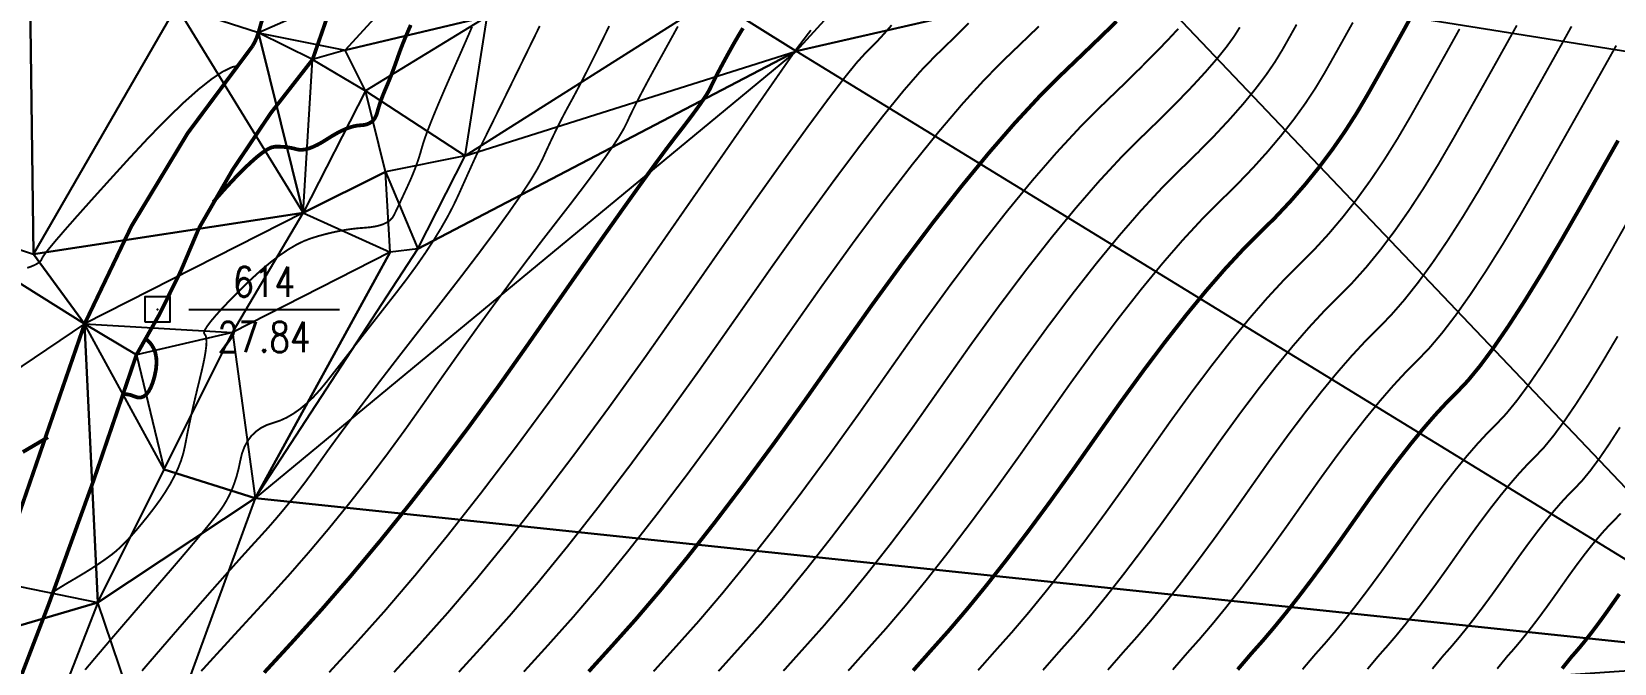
# Model space of a CAD drawing. Extents: x 1060 to 1934, y 610 to 1562.
# Drawn here: x 1213.8 to 1276.8, y 790.2 to 815.4 of the extents above; entities that cross this region are included whole.
import ezdxf
from ezdxf.enums import TextEntityAlignment as Align

# ---------------------------------------------------------------- set-up
doc = ezdxf.new("R2010")
doc.units = 0
doc.header["$LTSCALE"] = 0.5
doc.header["$PDSIZE"] = 0.2
doc.linetypes.add('X3', pattern=[5, 4, -1])
doc.layers.get('0').update_dxf_attribs({"linetype": 'CONTINUOUS'})
for name, color, linetype in [('DGX', 2, 'CONTINUOUS'), ('DLSS', 4, 'CONTINUOUS'), ('KZD', 1, 'CONTINUOUS'), ('SJW', 1, 'CONTINUOUS'), ('ZDH', 1, 'CONTINUOUS')]:
    doc.layers.add(name, color=color, linetype=linetype)
doc.styles.add('HZ', font='rs.shx', dxfattribs={"width": 0.8, "bigfont": 'hztxt.shx'})

# ---------------------------------------------------------------- blocks, each defined once
blk = doc.blocks.new('gc115')
blk.add_lwpolyline([(-1, -0.9999999999999996), (1, -0.9999999999999987), (0.9999999999999991, 1.000000000000001), (-1.000000000000001, 1)], close=True)
blk.add_point((0, 0))

msp = doc.modelspace()

# ---------------------------------------------------------------- linework, layer by layer
at = {"layer": 'DGX', "color": 3, "linetype": 'Continuous', "const_width": 0.15, "flags": 128}
for points, elevation in [([(1257.006025475606, 815.7855275664862), (1256.38473013987, 815.182714793287), (1255.656723646254, 814.4813456747936), (1254.822005994756, 813.681420211006), (1253.905903444697, 812.7650569312369), (1252.933742255396, 811.7143743647993), (1251.905522426852, 810.5293725116932), (1250.821243959066, 809.2100513719187), (1249.680906852037, 807.7564109454755), (1248.484511105766, 806.168451232364), (1247.232056720253, 804.4461722325839), (1245.923543695497, 802.5895739461353), (1244.61276380325, 800.7232724582038), (1243.353508815264, 798.9718838539753), (1242.145778731537, 797.3354081334496), (1240.98957355207, 795.8138452966268), (1239.884893276864, 794.4071953435069), (1238.831737905917, 793.1154582740899), (1237.830107439231, 791.9386340883757), (1236.880001876805, 790.8767227863643), (1235.958826540335, 789.859992563958)], 22.5), ([(1268.833018758132, 816.1254039843394), (1268.366145658141, 815.2819099961586), (1267.908608431942, 814.4602195353268), (1267.460407079534, 813.6603326018444), (1267.021541600917, 812.882249195711), (1266.574061233724, 812.1243653625828), (1266.100015215584, 811.3850771481157), (1265.599403546498, 810.6643845523095), (1265.072226226467, 809.9622875751643), (1264.518483255489, 809.2787862166801), (1263.938174633566, 808.6138804768569), (1263.331300360697, 807.9675703556948), (1262.697860436881, 807.3398558531937), (1262.030725858901, 806.6725314036695), (1261.322767623535, 805.9073914414383), (1260.573985730784, 805.0444359664999), (1259.784380180648, 804.0836649788546), (1258.953950973127, 803.0250784785021), (1258.082698108221, 801.8686764654426), (1257.170621585931, 800.6144589396761), (1256.217721406255, 799.2624259012023), (1255.263170422652, 797.9033266874125), (1254.346141488581, 796.6279106356974), (1253.46663460404, 795.4361777460571), (1252.624649769031, 794.3281280184915), (1251.820186983554, 793.3037614530006), (1251.053246247608, 792.3630780495845), (1250.323827561193, 791.506077808243), (1249.631930924309, 790.7327607289765), (1248.894495770048, 789.9007941352418)], 20), ([(1228.865635411664, 815.6404027623385), (1228.742053397583, 815.360309719696), (1228.6311077288, 815.0993093497343), (1228.532798405314, 814.8574016524534), (1228.447125427127, 814.6345866278533), (1228.374088794236, 814.4308642759339), (1228.307994388597, 814.2407888164464), (1228.243148092161, 814.058914469142), (1228.17954990493, 813.8852412340206), (1228.117199826902, 813.7197691110821), (1228.056097858078, 813.5624981003266), (1227.996243998458, 813.4134282017541), (1227.937638248042, 813.2725594153645), (1227.880280606829, 813.1398917411581), (1227.825074620181, 813.011788043522), (1227.772923833458, 812.8846111868437), (1227.72382824666, 812.7583611711232), (1227.677787859786, 812.6330379963605), (1227.634802672838, 812.5086416625556), (1227.594872685814, 812.3851721697085), (1227.557997898715, 812.2626295178193), (1227.524178311541, 812.1410137068879), (1227.485754624614, 812.0272015027774), (1227.435067538256, 811.928069671351), (1227.372117052466, 811.8436182126086), (1227.296903167246, 811.7738471265504), (1227.209425882594, 811.7187564131764), (1227.109685198511, 811.6783460724863), (1226.997681114997, 811.6526161044803), (1226.873413632051, 811.6415665091586), (1226.738468975023, 811.6297846150914), (1226.59443336926, 811.601857750849), (1226.441306814762, 811.557785916432), (1226.279089311529, 811.4975691118398), (1226.107780859561, 811.4212073370727), (1225.927381458858, 811.3287005921306), (1225.737891109421, 811.2200488770137), (1225.539309811249, 811.0952521917218), (1225.342590373068, 810.9725479127477), (1225.158685603607, 810.8701734165842), (1224.987595502864, 810.7881287032313), (1224.82932007084, 810.726413772689), (1224.683859307536, 810.6850286249575), (1224.55121321295, 810.6639732600364), (1224.431381787083, 810.6632476779259), (1224.324365029936, 810.682851878626), (1224.222627360328, 810.7105319147494), (1224.118633197083, 810.7340338389085), (1224.012382540199, 810.7533576511036), (1223.903875389678, 810.7685033513342), (1223.793111745518, 810.7794709396007), (1223.68009160772, 810.786260415903), (1223.564814976284, 810.788871780241), (1223.44728185121, 810.787305032615), (1223.312305497059, 810.7578459272618), (1223.144699178394, 810.6767802184185), (1222.944462895215, 810.5441079060853), (1222.711596647522, 810.359828990262), (1222.446100435314, 810.1239434709489), (1222.147974258592, 809.8364513481458), (1221.817218117356, 809.4973526218527), (1221.453832011606, 809.1066472920696), (1221.094771302573, 808.7017308337182), (1220.997945643582, 808.5854193320749)], 27.5), ([(1242.1100705195, 815.5132827212706), (1241.951728658294, 815.253454716071), (1241.794421704617, 814.9853003052347), (1241.638149658468, 814.7088194887616), (1241.489099353247, 814.4389395411928), (1241.353457622352, 814.1905877370692), (1241.231224465782, 813.963764076391), (1241.122399883539, 813.7584685591581), (1241.026983875621, 813.5747011853706), (1240.94497644203, 813.4124619550284), (1240.876377582764, 813.2717508681316), (1240.821187297824, 813.1525679246799), (1240.756856729344, 813.0268164490676), (1240.660837019455, 812.8663997656882), (1240.53312816816, 812.6713178745421), (1240.373730175457, 812.4415707756289), (1240.182643041346, 812.1771584689487), (1239.959866765829, 811.8780809545018), (1239.705401348903, 811.5443382322878), (1239.41924679057, 811.1759303023069), (1239.062833739823, 810.7088099077878), (1238.597592845655, 810.0789297919589), (1238.023524108067, 809.2862899548203), (1237.340627527057, 808.3308903963721), (1236.548903102627, 807.212731116614), (1235.648350834776, 805.9318121155463), (1234.638970723504, 804.4881333931689), (1233.520762768811, 802.8816949494818), (1232.347957846653, 801.2195256502806), (1231.174786832987, 799.6086543613608), (1230.001249727811, 798.0490810827224), (1228.827346531127, 796.5408058143655), (1227.653077242934, 795.08382855629), (1226.478441863232, 793.6781493084959), (1225.303440392021, 792.3237680709833), (1224.128072829301, 791.0206848437522), (1223.023157310623, 789.8191909926744)], 25), ([(1276.996036228647, 811.0318186189196), (1276.314450927005, 809.8271989639144), (1275.531248415758, 808.4432521383548), (1274.724027227703, 807.037515518826), (1273.970385895637, 805.7675264819137), (1273.27032441956, 804.6332850276176), (1272.623842799472, 803.6347911559377), (1272.030941035372, 802.7720448668742), (1271.491619127261, 802.045046160427), (1271.005877075139, 801.453795036596), (1270.573714879006, 800.9982914953814), (1270.155548273104, 800.5800058761021), (1269.711792991674, 800.1004085180772), (1269.242449034716, 799.5594994213067), (1268.74751640223, 798.9572785857904), (1268.226995094217, 798.2937460115286), (1267.680885110676, 797.5689016985211), (1267.109186451608, 796.782745646768), (1266.511899117012, 795.9352778562693), (1265.913577042053, 795.0833809166211), (1265.338774161897, 794.2839374174195), (1264.787490476544, 793.5369473586644), (1264.259725985992, 792.8424107403561), (1263.755480690244, 792.2003275624943), (1263.274754589298, 791.6106978250791), (1262.817547683154, 791.0735215281105), (1262.383859971812, 790.5887986715886), (1261.83016499976, 789.9415957065254)], 17.5), ([(1218.303075025043, 803.1200211562526), (1218.396679540787, 803.0457130886018), (1218.522293302169, 802.9032623640164), (1218.618326208295, 802.7415623649102), (1218.684778259165, 802.5606130912832), (1218.721649454779, 802.3604145431356), (1218.728939795137, 802.1409667204671), (1218.706649280239, 801.9022696232778), (1218.654777910084, 801.6443232515678), (1218.583780446903, 801.3974918995923), (1218.504111652924, 801.1921398616064), (1218.415771528147, 801.0282671376103), (1218.318760072573, 800.9058737276039), (1218.213077286201, 800.824959631587), (1218.098723169031, 800.78552484956), (1217.975697721064, 800.7875693815226), (1217.844000942299, 800.8310932274751), (1217.706592032756, 800.8838467273016), (1217.566430192453, 800.9135802208866), (1217.42351542139, 800.9202937082301), (1217.405124284709, 800.9182349442483)], 27.5), ([(1214.400981031296, 799.2034605387036), (1214.265411742563, 799.1228688533581), (1213.398095031521, 798.6130401426337)], 27.5), ([(1277.047751317285, 792.9510323538602), (1276.806076827769, 792.6081298113364), (1276.563983661455, 792.2634351458298), (1276.331406835214, 791.9399641991416), (1276.108346349047, 791.637716971272), (1275.894802202953, 791.3566934622207), (1275.690774396933, 791.096893671988), (1275.496262930987, 790.8583176005739), (1275.311267805115, 790.6409652479781), (1275.135789019316, 790.4448366142008), (1274.765834229473, 789.9823972778091)], 15)]:
    msp.add_lwpolyline(points, dxfattribs=dict(at, elevation=elevation))
at = {"layer": 'DGX', "linetype": 'Continuous', "const_width": 0.075, "flags": 128}
for points, elevation in [([(1231.309822356453, 815.5695442834939), (1231.230574923294, 815.3855776702723), (1231.123583887256, 815.1395360392614), (1230.988849248341, 814.8314193904612), (1230.826371006548, 814.4612277238717), (1230.636149161877, 814.0289610394931), (1230.418183714328, 813.5346193373251), (1230.197931626091, 813.0311786579521), (1230.000849859359, 812.571615041958), (1229.826938414131, 812.1559284893431), (1229.676197290407, 811.784119000107), (1229.548626488187, 811.4561865742501), (1229.444226007471, 811.1721312117722), (1229.362995848258, 810.9319529126733), (1229.30493601055, 810.7356516769535), (1229.255771076843, 810.5600720956005), (1229.201225629633, 810.3820587596024), (1229.14129966892, 810.2016116689591), (1229.075993194704, 810.0187308236707), (1229.005306206986, 809.833416223737), (1228.929238705764, 809.6456678691582), (1228.84779069104, 809.4554857599342), (1228.760962162813, 809.262869896065), (1228.673742539874, 809.0743007655205), (1228.591121241012, 808.8962588562706), (1228.513098266227, 808.7287441683154), (1228.43967361552, 808.5717567016547), (1228.37084728889, 808.4252964562887), (1228.306619286338, 808.2893634322173), (1228.246989607863, 808.1639576294406), (1228.191958253465, 808.0490790479585), (1228.127246905285, 807.9454273630772), (1228.038577245461, 807.8537022501032), (1227.925949273995, 807.7739037090363), (1227.789362990885, 807.7060317398766), (1227.628818396132, 807.650086342624), (1227.444315489736, 807.6060675172787), (1227.235854271697, 807.5739752638406), (1227.003434742015, 807.5538095823096), (1226.756678405337, 807.5348653790171), (1226.50520676631, 807.5064375602946), (1226.249019824934, 807.4685261261418), (1225.988117581209, 807.4211310765589), (1225.722500035136, 807.364252411546), (1225.452167186713, 807.2978901311029), (1225.177119035942, 807.2220442352298), (1224.897355582822, 807.1367147239264), (1224.606787649152, 807.0263084785888), (1224.29932605673, 806.8752323806128), (1223.974970805558, 806.6834864299984), (1223.633721895634, 806.4510706267456), (1223.275579326958, 806.1779849708544), (1222.900543099532, 805.8642294623248), (1222.508613213354, 805.5098041011569), (1222.099789668425, 805.1147088873505), (1221.711965882599, 804.7229933170679), (1221.38303527373, 804.3787068864715), (1221.112997841818, 804.0818495955609), (1220.901853586863, 803.8324214443364), (1220.749602508866, 803.630422432798), (1220.656244607825, 803.4758525609454), (1220.621779883742, 803.368711828779), (1220.646208336615, 803.3090002362986), (1220.690570526381, 803.2505852132725), (1220.715907012974, 803.1473341894689), (1220.722217796395, 802.999247164888), (1220.709502876643, 802.8063241395295), (1220.677762253717, 802.5685651133936), (1220.62699592762, 802.2859700864802), (1220.557203898349, 801.9585390587895), (1220.468386165906, 801.5862720303213), (1220.372938527087, 801.1983878778034), (1220.283256778691, 800.8241054779633), (1220.199340920718, 800.4634248308009), (1220.121190953166, 800.1163459363165), (1220.048806876037, 799.78286879451), (1219.98218868933, 799.4629934053814), (1219.921336393045, 799.1567197689307), (1219.866249987183, 798.8640478851577), (1219.80113321781, 798.5748852399405), (1219.710189830993, 798.2791393191568), (1219.593419826732, 797.9768101228066), (1219.450823205028, 797.6678976508899), (1219.282399965879, 797.3524019034069), (1219.088150109287, 797.0303228803573), (1218.868073635252, 796.7016605817413), (1218.622170543772, 796.3664150075588), (1218.369684668047, 796.0415678643726), (1218.129859841274, 795.7441008587457), (1217.902696063454, 795.474013990678), (1217.688193334586, 795.2313072601696), (1217.486351654671, 795.0159806672203), (1217.297171023709, 794.8280342118302), (1217.120651441699, 794.6674678939994), (1216.956792908641, 794.5342817137278), (1216.794815645831, 794.4139987172616), (1216.623939874564, 794.2921419508474), (1216.444165594839, 794.1687114144851), (1216.255492806656, 794.0437071081745), (1216.057921510016, 793.9171290319159), (1215.851451704918, 793.7889771857092), (1215.636083391362, 793.6592515695544), (1215.411816569349, 793.5279521834514), (1215.179461875652, 793.3914569198818), (1214.939829947044, 793.2461436713269), (1214.692920783525, 793.0920124377867), (1214.61736771224, 793.0435782414679)], 27), ([(1234.007304867063, 815.5988319342189), (1233.802629038003, 815.1795361652963), (1233.563067484206, 814.6895286112967), (1233.288620205672, 814.1288092722205), (1232.9792872024, 813.4973781480674), (1232.671880053022, 812.8703647891792), (1232.403210336171, 812.3228987458983), (1232.173278051847, 811.8549800182244), (1231.982083200049, 811.4666086061576), (1231.829625780777, 811.1577845096979), (1231.715905794032, 810.9285077288454), (1231.640923239814, 810.7787782635999), (1231.604678118122, 810.7085961139613), (1231.576878155904, 810.6533035693977), (1231.52723108011, 810.5482429193764), (1231.455736890738, 810.3934141638977), (1231.362395587788, 810.1888173029613), (1231.247207171262, 809.9344523365673), (1231.110171641158, 809.6303192647159), (1230.951288997476, 809.2764180874068), (1230.770559240218, 808.8727488046402), (1230.564202320771, 808.4368994747672), (1230.328438190524, 807.9864581561392), (1230.063266849477, 807.5214248487562), (1229.76868829763, 807.041799552618), (1229.444702534983, 806.5475822677248), (1229.091309561536, 806.0387729940766), (1228.70850937729, 805.5153717316732), (1228.296301982243, 804.977378480515), (1227.879440413987, 804.4448268661529), (1227.482677710113, 803.9377505141382), (1227.106013870619, 803.456149424471), (1226.749448895508, 803.0000235971514), (1226.412982784778, 802.5693730321792), (1226.096615538429, 802.1641977295546), (1225.800347156462, 801.7844976892775), (1225.524177638877, 801.4302729113479), (1225.257737233706, 801.1055754478549), (1224.990656188983, 800.8144573508878), (1224.722934504709, 800.5569186204464), (1224.454572180882, 800.3329592565309), (1224.185569217504, 800.1425792591411), (1223.915925614574, 799.9857786282773), (1223.645641372092, 799.8625573639392), (1223.374716490058, 799.772915466127), (1223.116933821412, 799.6855033515402), (1222.886076219092, 799.5689714368787), (1222.682143683099, 799.4233197221423), (1222.505136213433, 799.2485482073312), (1222.355053810094, 799.0446568924451), (1222.231896473081, 798.8116457774843), (1222.135664202395, 798.5495148624487), (1222.066356998036, 798.2582641473382), (1222.004311030612, 797.9588898975718), (1221.929862470731, 797.6723883785684), (1221.843011318393, 797.3987595903279), (1221.743757573599, 797.1380035328503), (1221.632101236348, 796.8901202061356), (1221.50804230664, 796.6551096101839), (1221.371580784475, 796.4329717449951), (1221.222716669854, 796.2237066105693), (1221.04836446789, 796.0001448290075), (1220.835438683698, 795.735117022411), (1220.583939317279, 795.4286231907798), (1220.293866368631, 795.0806633341141), (1219.965219837755, 794.6912374524136), (1219.597999724651, 794.2603455456783), (1219.19220602932, 793.7879876139085), (1218.747838751759, 793.274163657104), (1218.297409352897, 792.7541813546411), (1217.873429293658, 792.2633483858958), (1217.475898574042, 791.8016647508683), (1217.104817194049, 791.3691304495585), (1216.760185153679, 790.9657454819666), (1216.442002452932, 790.5915098480923), (1216.150269091808, 790.2464235479358), (1215.884985070308, 789.930486581497)], 26.5), ([(1236.775092763319, 815.5940373165815), (1236.60515678843, 815.245715284599), (1236.425296236978, 814.8781869456054), (1236.244294256103, 814.5106969650805), (1236.070933992942, 814.1624900085033), (1235.905215447496, 813.8335660758739), (1235.747138619764, 813.5239251671925), (1235.596703509747, 813.2335672824588), (1235.453910117444, 812.962492421673), (1235.318758442856, 812.710700584835), (1235.191248485982, 812.4781917719448), (1235.066294276885, 812.2491385618625), (1234.93880984563, 812.007713533448), (1234.808795192215, 811.7539166867015), (1234.676250316641, 811.4877480216228), (1234.541175218908, 811.209207538212), (1234.403569899016, 810.918295236469), (1234.263434356964, 810.6150111163939), (1234.120768592753, 810.2993551779869), (1233.929803046949, 809.926061427547), (1233.644768160116, 809.4498638713737), (1233.265663932254, 808.8707625094672), (1232.792490363364, 808.1887573418273), (1232.225247453446, 807.4038483684542), (1231.563935202499, 806.5160355893477), (1230.808553610523, 805.5253190045079), (1229.959102677519, 804.4316986139347), (1229.101133950611, 803.3329852458191), (1228.32019897692, 802.326989728352), (1227.616297756448, 801.4137120615334), (1226.989430289194, 800.5931522453632), (1226.439596575159, 799.8653102798414), (1225.966796614342, 799.2301861649681), (1225.571030406744, 798.6877799007432), (1225.252297952364, 798.2380914871669), (1224.969765481343, 797.8384210500755), (1224.682599223822, 797.4460687153056), (1224.390799179801, 797.0610344828574), (1224.094365349279, 796.6833183527306), (1223.793297732256, 796.3129203249255), (1223.487596328734, 795.9498403994419), (1223.177261138711, 795.5940785762798), (1222.862292162187, 795.2456348554392), (1222.533216321226, 794.8859434446972), (1222.180560537888, 794.4964385518305), (1221.804324812175, 794.077120176839), (1221.404509144085, 793.6279883197229), (1220.98111353362, 793.1490429804821), (1220.534137980779, 792.6402841591166), (1220.063582485561, 792.1017118556264), (1219.569447047968, 791.5333260700116), (1219.074353528358, 790.9616346453338), (1218.600923787089, 790.4131454246548), (1218.149157824161, 789.8878584079746)], 26), ([(1239.51219403948, 815.5812417282273), (1239.363781238717, 815.3093500552196), (1239.191914440856, 814.9964771145005), (1238.996593645898, 814.6426229060701), (1238.777818853842, 814.2477874299282), (1238.555710397867, 813.8449735543272), (1238.35038861115, 813.4671841475196), (1238.161853493693, 813.1144192095052), (1237.990105045494, 812.7866787402842), (1237.835143266554, 812.4839627398565), (1237.696968156874, 812.2062712082221), (1237.575579716452, 811.9536041453811), (1237.470977945289, 811.7259615513333), (1237.343329888146, 811.4764389383072), (1237.152802589786, 811.1581318185308), (1236.899396050207, 810.7710401920044), (1236.583110269411, 810.315164058728), (1236.203945247396, 809.7905034187013), (1235.761900984164, 809.1970582719246), (1235.256977479713, 808.5348286183977), (1234.689174734045, 807.8038144581208), (1234.081983845217, 807.0208975768035), (1233.458895911288, 806.2029597601554), (1232.819910932257, 805.3500010081768), (1232.165028908126, 804.4620213208675), (1231.494249838893, 803.5390206982277), (1230.807573724559, 802.5809991402572), (1230.105000565124, 801.5879566469561), (1229.386530360588, 800.5598932183243), (1228.654105419788, 799.5238048877752), (1227.909668051565, 798.5066876887222), (1227.153218255916, 797.5085416211651), (1226.384756032844, 796.5293666851042), (1225.604281382346, 795.5691628805392), (1224.811794304424, 794.6279302074703), (1224.007294799078, 793.7056686658973), (1223.190782866307, 792.8023782558204), (1222.406371776387, 791.9491019741705), (1221.698174799594, 791.1768828178787), (1221.066191935928, 790.4857207869449), (1220.510423185388, 789.8756158813692)], 25.5), ([(1244.816192815311, 815.4324213941663), (1244.590660056145, 815.1376109557528), (1244.414700614965, 814.9073318167968), (1244.288314491772, 814.7415839772982), (1244.211501686565, 814.640367437257), (1244.184262199346, 814.6036821966734), (1244.181914950445, 814.599432118759), (1244.179778860194, 814.5955210667255), (1244.177853928595, 814.591949040573), (1244.176140155646, 814.5887160403017), (1244.174637541348, 814.5858220659113), (1244.173346085701, 814.583267117402), (1244.172265788705, 814.5810511947736), (1244.171396650359, 814.5791742980264), (1244.170383570541, 814.5771939598277), (1244.168871449125, 814.5746677128454), (1244.166860286113, 814.5715955570793), (1244.164350081503, 814.5679774925295), (1244.161340835297, 814.563813519196), (1244.157832547493, 814.5591036370787), (1244.153825218093, 814.5538478461776), (1244.149318847095, 814.548046146493), (1244.043683634429, 814.396722238772), (1243.736289780023, 813.9548998237623), (1243.227137283876, 813.2225789014637), (1242.516226145988, 812.1997594718764), (1241.603556366361, 810.8864415350002), (1240.489127944992, 809.2826250908354), (1239.172940881884, 807.3883101393817), (1237.654995177034, 805.2034966806393), (1236.06701489612, 802.9426354909201), (1234.540724104816, 800.8201773465363), (1233.076122803122, 798.8361222474878), (1231.673210991037, 796.9904701937745), (1230.331988668563, 795.2832211853965), (1229.052455835699, 793.714375222354), (1227.834612492446, 792.2839323046467), (1226.678458638802, 790.9918924322747), (1225.610291156565, 789.8273513069312)], 24.5), ([(1248.037953608089, 815.634876664928), (1247.760090118149, 815.3180055065378), (1247.48972230643, 815.0229217590634), (1247.22685017293, 814.7496254225046), (1246.97147371765, 814.4981164968614), (1246.638416855867, 814.1326992147654), (1246.142503502858, 813.517677808848), (1245.483733658622, 812.6530522791093), (1244.662107323159, 811.5388226255491), (1243.67762449647, 810.1749888481676), (1242.530285178554, 808.5615509469648), (1241.220089369412, 806.6985089219405), (1239.747037069043, 804.585862773095), (1238.22251983161, 802.4152399206786), (1236.757929211274, 800.378267784942), (1235.353265208035, 798.4749463658851), (1234.008527821894, 796.7052756635079), (1232.72371705285, 795.0692556778106), (1231.498832900903, 793.5668864087929), (1230.333875366054, 792.1981678564551), (1229.228844448302, 790.963100020797), (1228.197425002507, 789.8355116211878)], 24), ([(1251.106340697288, 815.7176560186124), (1250.698053671015, 815.3049111697391), (1250.250141953429, 814.863207107225), (1249.762605544531, 814.39254383107), (1249.194351432213, 813.8044170792954), (1248.504286604367, 813.010322589922), (1247.692411060992, 812.0102603629499), (1246.758724802089, 810.804230398379), (1245.703227827658, 809.3922326962095), (1244.525920137698, 807.7742672564411), (1243.226801732211, 805.9503340790741), (1241.805872611194, 803.9204331641083), (1240.35260115549, 801.8512507665203), (1238.956455745937, 799.9094731412863), (1237.617436382536, 798.0951002884065), (1236.335543065286, 796.4081322078808), (1235.110775794188, 794.8485688997093), (1233.943134569241, 793.4164103638919), (1232.832619390447, 792.1116566004287), (1231.779230257803, 790.9343076093195), (1230.78455884845, 789.8436719354446)], 23.5), ([(1253.906385035599, 815.586900580415), (1253.273433733927, 814.9767887919455), (1252.553737371411, 814.2869711652788), (1251.750286008559, 813.4761349438255), (1250.866069705876, 812.5029673709961), (1249.901088463363, 811.3674684467907), (1248.85534228102, 810.069638171209), (1247.728831158846, 808.6094765442514), (1246.521555096843, 806.9869835659176), (1245.233514095009, 805.2021592362078), (1243.864708153346, 803.2550035551218), (1242.48268247937, 801.287261612362), (1241.1549822806, 799.4406784976308), (1239.881607557036, 797.715254210928), (1238.662558308678, 796.1109887522539), (1237.497834535526, 794.6278821216081), (1236.38743623758, 793.2659343189908), (1235.331363414839, 792.0251453444022), (1234.329616067304, 790.9055151978419), (1233.371692694393, 789.8518322497013)], 23), ([(1259.462666848049, 815.4892641720631), (1259.030932968063, 815.0242847105458), (1258.508517031583, 814.484179296525), (1257.895419038609, 813.8689479300011), (1257.191638989142, 813.178590610974), (1256.397176883181, 812.4131073394435), (1255.530867927538, 811.5465518257234), (1254.611547329024, 810.5529777801271), (1253.639215087638, 809.4323852026546), (1252.613871203382, 808.1847740933058), (1251.535515676255, 806.8101444520809), (1250.404148506257, 805.3084962789796), (1249.219769693389, 803.6798295740023), (1247.982379237649, 801.9241443371486), (1246.742845127131, 800.1592833040455), (1245.552035349927, 798.5030892103197), (1244.409949906038, 796.9555620559711), (1243.316588795463, 795.5167018409998), (1242.271952018202, 794.1865085654056), (1241.276039574255, 792.9649822291888), (1240.328851463623, 791.8521228323491), (1239.430387686305, 790.8479303748868), (1238.545960386278, 789.8681528782148)], 22), ([(1261.915717512013, 815.5456474301249), (1261.684081637336, 815.176475268837), (1261.377792807552, 814.7556075478369), (1260.996851022661, 814.2830442671248), (1260.541256282664, 813.7587854267003), (1260.011008587559, 813.1828310265638), (1259.406107937348, 812.555181066715), (1258.726554332031, 811.8758355471541), (1257.972347771606, 811.1447944678811), (1257.155832410378, 810.32804672021), (1256.289352402651, 809.3915811954549), (1255.372907748425, 808.3353978936159), (1254.406498447699, 807.159496814693), (1253.390124500473, 805.8638779586861), (1252.323785906748, 804.4485413255953), (1251.207482666524, 802.9134869154207), (1250.0412147798, 801.258714728162), (1248.872926451011, 799.5952941498872), (1247.75056188459, 798.034294566664), (1246.674121080538, 796.5757159784924), (1245.643604038855, 795.2195583853726), (1244.65901075954, 793.9658217873043), (1243.720341242593, 792.8145061842877), (1242.827595488016, 791.7656115763226), (1241.980773495806, 790.8191379634093), (1241.13309423222, 789.8763131924717)], 21.5), ([(1264.180077692969, 815.6584627102051), (1263.895399635473, 815.1503067590951), (1263.617658874981, 814.6578480186536), (1263.314074836132, 814.1591053000856), (1262.951866943562, 813.6320974145965), (1262.531035197274, 813.0768243621864), (1262.051579597265, 812.493286142855), (1261.513500143536, 811.8814827566026), (1260.916796836088, 811.241414203429), (1260.261469674919, 810.5730804833344), (1259.547518660031, 809.8764815963186), (1258.780796893219, 809.1095416146965), (1257.967157476279, 808.2301846107827), (1257.106600409211, 807.2384105845773), (1256.199125692015, 806.1342195360802), (1255.244733324691, 804.9176114652914), (1254.243423307239, 803.5885863722111), (1253.195195639659, 802.147144256839), (1252.100050321952, 800.5932851191754), (1251.003007774891, 799.031304995729), (1249.949088419253, 797.5654999230085), (1248.938292255039, 796.195869901014), (1247.970619282247, 794.9224149297456), (1247.046069500878, 793.7451350092031), (1246.164642910931, 792.6640301393866), (1245.326339512408, 791.6791003202961), (1244.531159305307, 790.7903455519316), (1243.720228078163, 789.8844735067283)], 21), ([(1266.4226239651, 815.7389677297043), (1266.045989556808, 815.062387698603), (1265.678314981091, 814.406081324429), (1265.319600237949, 813.7700486071823), (1264.944068034928, 813.1417353313342), (1264.525941079573, 812.5085872813561), (1264.065219371886, 811.8706044572479), (1263.561902911866, 811.2277868590097), (1263.015991699513, 810.5801344866413), (1262.427485734827, 809.927647340143), (1261.796385017808, 809.2703254195146), (1261.122689548456, 808.6081687247561), (1260.40576137606, 807.8910365091829), (1259.644962549907, 807.0687880261104), (1258.840293069997, 806.1414232755385), (1257.991752936332, 805.1089422574673), (1257.099342148909, 803.9713449718967), (1256.16306070773, 802.7286314188268), (1255.182908612795, 801.3808015982574), (1254.158885864103, 799.9278555101889), (1253.133089098772, 798.4673158415708), (1252.147614953917, 797.096705279353), (1251.202463429539, 795.8160238235356), (1250.297634525639, 794.6252714741186), (1249.433128242216, 793.5244482311019), (1248.608944579269, 792.5135540944856), (1247.8250835368, 791.5925890642696), (1247.081545114808, 790.761553140454), (1246.307361924105, 789.892633820985)], 20.5), ([(1270.677286047129, 815.4809384709248), (1270.20811739065, 814.6369502176008), (1269.726093991283, 813.7745393520453), (1269.231215849028, 812.8937058742582), (1268.723482963886, 811.9944497842398), (1268.20405443252, 811.1069953938315), (1267.674089351595, 810.2615670148753), (1267.133587721111, 809.4581646473712), (1266.582549541068, 808.6967882913191), (1266.020974811466, 807.977437946719), (1265.448863532305, 807.3001136135709), (1264.866215703585, 806.664815291875), (1264.273031325306, 806.0715429816312), (1263.655690341741, 805.454026298156), (1263.000572697163, 804.745994856766), (1262.30767839157, 803.9474486574612), (1261.577007424965, 803.0583877002416), (1260.808559797345, 802.0788119851073), (1260.002335508712, 801.0087215120582), (1259.158334559066, 799.8481162810943), (1258.276556948406, 798.5969962922156), (1257.393251746532, 797.3393375332541), (1256.544668023244, 796.1591159920417), (1255.730805778541, 795.0563316685784), (1254.951665012424, 794.0309845628643), (1254.207245724892, 793.0830746748993), (1253.497547915945, 792.2126020046834), (1252.822571585584, 791.4195665522166), (1252.182316733809, 790.703968317499), (1251.48162961599, 789.9089544494985)], 19.5), ([(1272.957972189527, 815.6223067241651), (1272.521553336126, 814.8364729575103), (1272.050089123159, 813.9919904390432), (1271.543579550624, 813.0888591687639), (1271.002024618522, 812.1270791466724), (1270.425424326854, 811.1066503727685), (1269.834047631316, 810.0896254250802), (1269.248163487606, 809.1380568816348), (1268.667771895723, 808.2519447424328), (1268.092872855669, 807.4312890074738), (1267.523466367443, 806.6760896767578), (1266.959552431044, 805.9863467502851), (1266.401131046474, 805.3620602280554), (1265.848202213731, 804.8032301100689), (1265.280654824582, 804.2355211926426), (1264.67837777079, 803.5845982720939), (1264.041371052357, 802.8504613484226), (1263.369634669281, 802.0331104216289), (1262.663168621563, 801.1325454917127), (1261.921972909203, 800.148766558674), (1261.146047532201, 799.0817736225129), (1260.335392490558, 797.9315666832291), (1259.523333070412, 796.7753483790959), (1258.743194557907, 795.6903213483862), (1257.994976953041, 794.6764855911), (1257.278680255816, 793.7338411072374), (1256.59430446623, 792.862387896798), (1255.941849584283, 792.0621259597823), (1255.321315609977, 791.3330552961901), (1254.73270254331, 790.6751759060214), (1254.068763461933, 789.9171147637553)], 19), ([(1275.141632235296, 815.5853363371373), (1274.782344418333, 814.938109336313), (1274.365820625123, 814.1920074440958), (1273.892060855667, 813.3470306604856), (1273.361065109965, 812.4031789854826), (1272.772833388017, 811.3604524190864), (1272.127365689822, 810.2188509612972), (1271.464040830112, 809.0722554563288), (1270.822237623616, 808.0145467483944), (1270.201956070336, 807.0457248374944), (1269.60319617027, 806.1657897236284), (1269.025957923419, 805.3747414067966), (1268.470241329783, 804.6725798869991), (1267.936046389363, 804.0593051642356), (1267.423373102156, 803.5349172385064), (1266.905619307423, 803.0170160871292), (1266.356182844418, 802.4232016874216), (1265.775063713143, 801.753474039384), (1265.162261913597, 801.0078331430161), (1264.517777445781, 800.186278998318), (1263.841610309694, 799.2888116052898), (1263.133760505337, 798.3154309639312), (1262.394228032709, 797.2661370742426), (1261.653414394293, 796.2113592249377), (1260.941721092571, 795.2215267047306), (1260.259148127542, 794.2966395136216), (1259.605695499208, 793.4366976516103), (1258.981363207568, 792.6417011186968), (1258.386151252622, 791.9116499148813), (1257.820059634369, 791.2465440401636), (1257.283088352811, 790.6463834945437), (1256.655897307875, 789.9252750780119)], 18.5), ([(1276.923918787232, 814.8211809352669), (1276.606716647138, 814.2539119484609), (1276.21008791412, 813.5475419306813), (1275.734032588176, 812.7020708819281), (1275.178550669306, 811.717498802201), (1274.543642157511, 810.5938256915003), (1273.82930705279, 809.331051549826), (1273.094034028908, 808.0548854875775), (1272.396311759627, 806.8910366151541), (1271.736140244948, 805.839504932556), (1271.113519484871, 804.9002904397831), (1270.528449479396, 804.0733931368354), (1269.980930228523, 803.3588130237131), (1269.470961732251, 802.7565501004159), (1268.998543990582, 802.266604366944), (1268.530583790263, 801.7985109816157), (1268.033987918046, 801.2618051027495), (1267.50875637393, 800.6564867303454), (1266.954889157914, 799.9825558644034), (1266.372386269999, 799.2400125049234), (1265.761247710185, 798.4288566519054), (1265.121473478473, 797.5490883053496), (1264.453063574861, 796.6007074652559), (1263.783495718173, 795.6473700707794), (1263.140247627234, 794.752732061075), (1262.523319302043, 793.9167934361429), (1261.9327107426, 793.1395541959831), (1261.368421948906, 792.4210143405955), (1260.830452920959, 791.7611738699802), (1260.318803658761, 791.160032784137), (1259.833474162312, 790.6175910830661), (1259.243031153818, 789.9334353922686)], 18), ([(1221.914684122207, 813.9995604661577), (1221.748642316097, 813.9633212071407), (1221.374624274939, 813.7824208814953), (1220.927791583904, 813.4863590219537), (1220.408144242992, 813.0751356285158), (1219.815682252204, 812.5487507011816), (1219.150405611538, 811.9072042399509), (1218.412314320996, 811.150496244824), (1217.601408380578, 810.2786267158007), (1216.806288704089, 809.4037003460022), (1216.115556205336, 808.6378218285497), (1215.52921088432, 807.9809911634432), (1215.047252741041, 807.4332083506827), (1214.669681775498, 806.9944733902681), (1214.396497987692, 806.6647862821995), (1214.227701377622, 806.4441470264769), (1214.163291945289, 806.3325556231002), (1214.140831979361, 806.2759092085898), (1214.097883768507, 806.2201049194662), (1214.034447312728, 806.1651427557289), (1213.950522612024, 806.1110227173783), (1213.846109666394, 806.0577448044143), (1213.721208475838, 806.0053090168368), (1213.575819040357, 805.9537153546459)], 28), ([(1277.382822261914, 807.8188331025824), (1276.656146616436, 806.5358778134439), (1275.912221755371, 805.2395335069725), (1275.21987325286, 804.0705054598635), (1274.579101108903, 803.0287936721168), (1273.9899053235, 802.1143981437325), (1273.452285896652, 801.3273188747106), (1272.966242828358, 800.667555865051), (1272.531776118617, 800.1351091147538), (1272.148885767431, 799.7299786238191), (1271.780512755945, 799.3615007705888), (1271.389598065301, 798.9390119334051), (1270.976141695502, 798.4625121122681), (1270.540143646547, 797.9320013071778), (1270.081603918435, 797.347479518134), (1269.600522511167, 796.708946745137), (1269.096899424743, 796.0164029881867), (1268.570734659163, 795.2698482472828), (1268.043658365934, 794.5193917624629), (1267.537300696561, 793.8151427737639), (1267.051661651044, 793.157101281186), (1266.586741229384, 792.545267284729), (1266.142539431582, 791.979640784393), (1265.719056257635, 791.4602217801781), (1265.316291707546, 790.9870102720841), (1264.934245781313, 790.5600062601111), (1264.417298845703, 789.9497560207822)], 17), ([(1276.978696240993, 803.2264849118154), (1276.379933640416, 802.2154763357944), (1275.825775735977, 801.3145744679919), (1275.316222527677, 800.5237793084078), (1274.851274015515, 799.8430908570423), (1274.430930199491, 799.2725091138951), (1274.055191079605, 798.8120340789666), (1273.724056655857, 798.4616657522565), (1273.405477238785, 798.1429956650752), (1273.067403138929, 797.7776153487328), (1272.709834356289, 797.3655248032293), (1272.332770890863, 796.9067240285648), (1271.936212742653, 796.4012130247391), (1271.520159911659, 795.8489917917526), (1271.084612397879, 795.2500603296048), (1270.629570201315, 794.6044186382962), (1270.173739689814, 793.9554026083047), (1269.735827231224, 793.3463481301084), (1269.315832825545, 792.7772552037076), (1268.913756472777, 792.248123829102), (1268.52959817292, 791.7589540062919), (1268.163357925974, 791.309745735277), (1267.815035731938, 790.9004990160577), (1267.484631590814, 790.5312138486335), (1267.004432691645, 789.9579163350388)], 16.5), ([(1277.072450363052, 799.600355263867), (1276.642539731854, 798.9331604730831), (1276.250262134378, 798.358862839374), (1275.895617570623, 797.8774623627394), (1275.578606040591, 797.4889590431795), (1275.299227544282, 797.1933528806942), (1275.030441721626, 796.9244905595618), (1274.745208212557, 796.6162187640607), (1274.443527017075, 796.2685374941907), (1274.12539813518, 795.881446749952), (1273.790821566871, 795.4549465313446), (1273.439797312149, 794.9890368383684), (1273.072325371015, 794.4837176710233), (1272.688405743466, 793.9389890293096), (1272.303821013694, 793.3914134541463), (1271.934353765887, 792.8775534864528), (1271.580004000045, 792.3974091262289), (1271.240771716169, 791.9509803734749), (1270.916656914258, 791.5382672281905), (1270.607659594312, 791.1592696903759), (1270.313779756331, 790.8139877600311), (1270.035017400315, 790.5024214371559), (1269.591566537588, 789.9660766492957)], 16), ([(1277.102021001579, 796.1658840073923), (1276.874398432707, 795.9250400091316), (1276.655406204467, 795.7059854540482), (1276.423013286185, 795.4548221793884), (1276.177219677861, 795.171550185152), (1275.918025379496, 794.8561694713392), (1275.645430391089, 794.5086800379498), (1275.35943471264, 794.1290818849841), (1275.06003834415, 793.7173750124417), (1274.747241285618, 793.273559420323), (1274.433902337574, 792.827424299988), (1274.13288030055, 792.4087588427972), (1273.844175174546, 792.0175630487504), (1273.567786959561, 791.6538369178478), (1273.303715655595, 791.3175804500893), (1273.051961262649, 791.0087936454748), (1272.812523780723, 790.7274765040045), (1272.585403209815, 790.4736290256783), (1272.17870038353, 789.9742369635524)], 15.5)]:
    msp.add_lwpolyline(points, dxfattribs=dict(at, elevation=elevation))
at = {"layer": 'DLSS', "linetype": 'X3', "const_width": 0.15, "flags": 128}
msp.add_lwpolyline([(1185.176, 671.328, -0.05043702277910302), (1172.952329335393, 668.0314701383268, -0.05208727030770788), (1160.712, 667.314, -0.02592145891423182), (1151.325501258395, 668.2308013787018, -0.05790617396282244), (1147.24, 669.339, -0.1981800973148862), (1140.073945803225, 676.7909928507042, -0.1978275825724632), (1141.516, 689.588, -0.01534745429895872), (1142.695602657558, 691.8181771635898, 0.02207459259141397), (1143.495, 693.38, 0.04495312865248841), (1147.165523340294, 703.2870135743774, 0.07654276431308708), (1147.491, 705.802, 0.003161834218686687), (1147.522288939858, 707.4724899272207, 0.1169018100348189), (1145.729, 713.64, -0.04592733101145014), (1144.130489287982, 719.4309380555057, -0.04134196847542831), (1143.42, 723.123, -0.1150753669637699), (1143.505615202099, 724.4728476002997, -0.1166193197102567), (1146.329, 729.344, -0.0581732610321493), (1157.851513370465, 736.3567714849003, 0.008521046150670944), (1172.507, 744.304, 0.05062484201447266), (1195.05813890107, 765.782041496036, 0.1063244317537785), (1215.863, 803.724, -0.07240177393417344), (1222.557282662942, 814.7994293133179, 0.06192313929073449), (1222.792, 815.333, 0.01567325219030002), (1223.541178094542, 818.1561596846695, 0.001676179400788459), (1229.625, 844.775, 0.003185527940350191), (1232.764331460567, 859.1528959747862, -0.007393929346861811), (1234.169, 865.336, -0.05822761873869078), (1235.307279930899, 868.411311485349, -0.01053545321475517), (1243.839, 884.334, -0.01857054808491708), (1245.434609970919, 886.9359249754898, -0.008907819460659681), (1249.053, 892.168)], format="xyb", dxfattribs=at)
at = {"layer": 'DLSS', "linetype": 'X3', "const_width": 0.15}
msp.add_lwpolyline([(1153.398, 730.682, -0.004264590536952695), (1164.965796118386, 737.2373327575932, 0.00554476200233328), (1173.85, 742.302, 0.02132080609457361), (1184.089742985515, 750.2839081653876, 0.007723980151645034), (1195.386, 761.716, 0.005714752263183445), (1201.418882815158, 769.3444568269715, 0.01067568424912204), (1204.513, 773.532, 0.004648588080778119), (1206.147574857201, 775.8922565736939, 0.004441945515083883), (1207.813, 778.393, 0.03047685451467146), (1212.558029901619, 787.6635878516119, 0.01414341181574095), (1217.928, 802.484, 0.04292930395709559), (1220.422459662998, 807.5410569248241, -0.05233679931872533), (1224.949, 814.26, 0.0459209962582453), (1229.118061013135, 829.2313273878716, -0.03262528858579151), (1230.708, 837.499, -0.03622672242973084)], format="xyb", dxfattribs=at)
at = {"layer": 'KZD', "linetype": 'Continuous'}
msp.add_line((1220.02, 804.3), (1226.02, 804.3), dxfattribs=at)
at = {"layer": 'SJW', "linetype": 'Continuous'}
for points in [[(1272.745, 823.604, 20.034), (1279.304, 814.268, 17.392), (1257.78, 817.703, 22.715)], [(1244.225, 814.602, 24.492), (1248.332, 819.095, 24.376), (1240.912, 816.676, 25.349)], [(1257.78, 817.703, 22.715), (1244.225, 814.602, 24.492), (1248.332, 819.095, 24.376)], [(1229.639, 818.341, 27.605), (1222.792, 815.333, 28.195), (1219.524, 816.382, 28.37)], [(1226.247, 814.641, 27.93), (1229.639, 818.341, 27.605), (1222.792, 815.333, 28.195)], [(1231.909, 815.981, 26.913), (1226.247, 814.641, 27.93), (1229.639, 818.341, 27.605)], [(1208.774, 808.164, 28.254), (1213.823, 806.501, 28.034), (1213.68, 817.643, 28.611)], [(1213.823, 806.501, 28.034), (1219.524, 816.382, 28.37), (1213.68, 817.643, 28.611)], [(1257.78, 817.703, 22.715), (1283.802, 790.347, 13.301), (1244.225, 814.602, 24.492)], [(1279.304, 814.268, 17.392), (1257.78, 817.703, 22.715), (1283.802, 790.347, 13.301)], [(1244.225, 814.602, 24.492), (1240.912, 816.676, 25.349), (1231.038, 810.429, 26.579)], [(1240.912, 816.676, 25.349), (1231.038, 810.429, 26.579), (1231.909, 815.981, 26.913)], [(1224.582, 808.155, 27.094), (1213.823, 806.501, 28.034), (1219.524, 816.382, 28.37)], [(1224.582, 808.155, 27.094), (1222.792, 815.333, 28.195), (1219.524, 816.382, 28.37)], [(1231.909, 815.981, 26.913), (1227.058, 813.012, 27.662), (1226.247, 814.641, 27.93)], [(1231.038, 810.429, 26.579), (1231.909, 815.981, 26.913), (1227.058, 813.012, 27.662)], [(1226.247, 814.641, 27.93), (1224.949, 814.26, 28.123), (1222.792, 815.333, 28.195)], [(1224.582, 808.155, 27.094), (1224.949, 814.26, 28.123), (1222.792, 815.333, 28.195)], [(1283.802, 790.347, 13.301), (1244.225, 814.602, 24.492), (1222.656, 796.78, 26.314)], [(1244.225, 814.602, 24.492), (1222.656, 796.78, 26.314), (1229.147, 806.71, 26.621)], [(1227.058, 813.012, 27.662), (1226.247, 814.641, 27.93), (1224.949, 814.26, 28.123)], [(1244.225, 814.602, 24.492), (1229.147, 806.71, 26.621), (1231.038, 810.429, 26.579)], [(1227.058, 813.012, 27.662), (1224.582, 808.155, 27.094), (1224.949, 814.26, 28.123)], [(1227.861, 809.782, 27.276), (1227.058, 813.012, 27.662), (1224.582, 808.155, 27.094)], [(1231.038, 810.429, 26.579), (1227.861, 809.782, 27.276), (1227.058, 813.012, 27.662)], [(1229.147, 806.71, 26.621), (1231.038, 810.429, 26.579), (1227.861, 809.782, 27.276)], [(1228.038, 806.58, 26.869), (1227.861, 809.782, 27.276), (1224.582, 808.155, 27.094)], [(1229.147, 806.71, 26.621), (1228.038, 806.58, 26.869), (1227.861, 809.782, 27.276)], [(1215.863, 803.724, 27.796), (1203.358, 795.279, 27.698), (1208.774, 808.164, 28.254)], [(1215.863, 803.724, 27.796), (1208.774, 808.164, 28.254), (1213.823, 806.501, 28.034)], [(1224.582, 808.155, 27.094), (1215.863, 803.724, 27.796), (1213.823, 806.501, 28.034)], [(1221.762, 803.374, 26.768), (1224.582, 808.155, 27.094), (1215.863, 803.724, 27.796)], [(1228.038, 806.58, 26.869), (1221.762, 803.374, 26.768), (1224.582, 808.155, 27.094)], [(1222.656, 796.78, 26.314), (1228.038, 806.58, 26.869), (1221.762, 803.374, 26.768)], [(1222.656, 796.78, 26.314), (1229.147, 806.71, 26.621), (1228.038, 806.58, 26.869)], [(1216.396, 792.611, 26.881), (1215.863, 803.724, 27.796), (1203.358, 795.279, 27.698)], [(1216.396, 792.611, 26.881), (1219.028, 797.918, 27.144), (1215.863, 803.724, 27.796)], [(1219.028, 797.918, 27.144), (1215.863, 803.724, 27.796), (1217.928, 802.484, 27.756)], [(1221.762, 803.374, 26.768), (1217.928, 802.484, 27.756), (1215.863, 803.724, 27.796)], [(1219.028, 797.918, 27.144), (1221.762, 803.374, 26.768), (1217.928, 802.484, 27.756)], [(1222.656, 796.78, 26.314), (1219.028, 797.918, 27.144), (1221.762, 803.374, 26.768)], [(1222.656, 796.78, 26.314), (1216.396, 792.611, 26.881), (1219.028, 797.918, 27.144)], [(1222.656, 796.78, 26.314), (1218.672, 785.859, 25.137), (1216.396, 792.611, 26.881)], [(1283.802, 790.347, 13.301), (1222.656, 796.78, 26.314), (1218.672, 785.859, 25.137)], [(1216.396, 792.611, 26.881), (1207.302, 789.939, 27.139), (1203.358, 795.279, 27.698)], [(1216.396, 792.611, 26.881), (1213.836, 786.063, 26.239), (1207.302, 789.939, 27.139)], [(1218.672, 785.859, 25.137), (1216.396, 792.611, 26.881), (1213.836, 786.063, 26.239)]]:
    msp.add_polyline3d(points, close=True, dxfattribs=at)
at = {"layer": 'ZDH', "linetype": 'Continuous'}
for p in [(1222.792, 815.333, 28.195), (1222.792, 815.333, 28.195), (1222.792, 815.333, 28.195), (1226.247, 814.641, 27.93), (1226.247, 814.641, 27.93), (1244.225, 814.602, 24.492), (1244.225, 814.602, 24.492), (1224.949, 814.26, 28.123), (1224.949, 814.26, 28.123), (1224.949, 814.26, 28.123), (1227.058, 813.012, 27.662), (1227.058, 813.012, 27.662), (1231.038, 810.429, 26.579), (1231.038, 810.429, 26.579), (1227.861, 809.782, 27.276), (1224.582, 808.155, 27.094), (1224.582, 808.155, 27.094), (1213.823, 806.501, 28.034), (1213.823, 806.501, 28.034), (1228.038, 806.58, 26.869), (1228.038, 806.58, 26.869), (1229.147, 806.71, 26.621), (1229.147, 806.71, 26.621), (1218.77, 804.3, 27.84), (1218.77, 804.3, 27.84), (1215.863, 803.724, 27.796), (1215.863, 803.724, 27.796), (1215.863, 803.724, 27.796), (1221.762, 803.374, 26.768), (1221.762, 803.374, 26.768), (1217.928, 802.484, 27.756), (1217.928, 802.484, 27.756), (1217.928, 802.484, 27.756), (1219.028, 797.918, 27.144), (1219.028, 797.918, 27.144), (1222.656, 796.78, 26.314), (1222.656, 796.78, 26.314), (1216.396, 792.611, 26.881), (1216.396, 792.611, 26.881)]:
    msp.add_point(p, dxfattribs=at)

# ---------------------------------------------------------------- block references
at = {"layer": 'KZD', "linetype": 'Continuous', "xscale": 0.5, "yscale": 0.5}
msp.add_blockref('gc115', (1218.77, 804.3, 27.84), dxfattribs=at)

# ---------------------------------------------------------------- texts
at = {"layer": 'KZD', "linetype": 'Continuous', "style": 'HZ', "width": 0.8}
for s, p in [('614', (1223.02, 805.4)), ('27.84', (1223.02, 803.1999999999999))]:
    msp.add_text(s, height=1.2, dxfattribs=at).set_placement(p, align=Align.MIDDLE)

doc.saveas('drawing.dxf')
